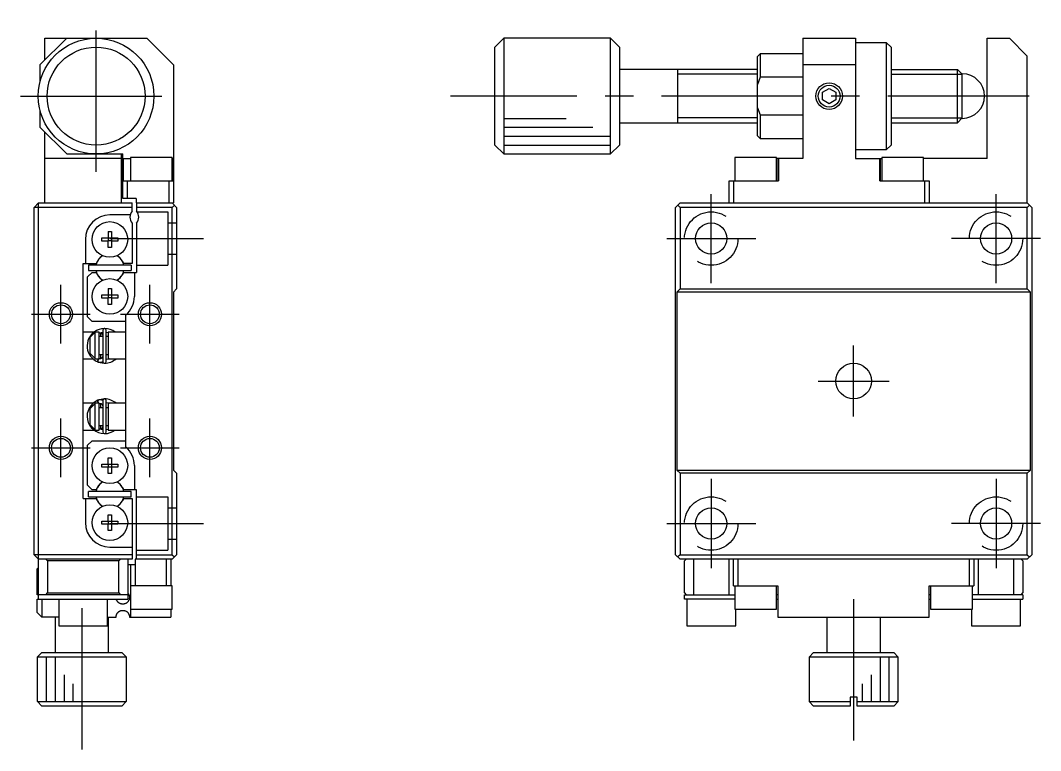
# Model space of a CAD drawing. Extents: x 0 to 255, y -8 to 174.
# Drawn here: x 140.4 to 255.1, y 49.5 to 131.5 of the extents above; entities that cross this region are included whole.
import ezdxf

# ---------------------------------------------------------------- set-up
doc = ezdxf.new("R2010")
doc.units = 0
doc.header["$LTSCALE"] = 0.5
doc.linetypes.add('CENTER', pattern=[50.8, 31.75, -6.35, 6.35, -6.35])
doc.linetypes.add('DASHED', pattern=[19.05, 12.7, -6.35])
for name, color, linetype in [('MSM_CENTER', 1, 'CENTER'), ('MSM_CONTINUOUS', 7, 'CONTINUOUS'), ('MSM_DASHED', 4, 'DASHED'), ('MSM_NARROW', 5, 'CONTINUOUS')]:
    doc.layers.add(name, color=color, linetype=linetype)

msp = doc.modelspace()

# ---------------------------------------------------------------- linework, layer by layer
at = {"layer": 'MSM_CENTER'}
for p, q in [((148.95, 114.5), (148.95, 131.5)), ((140.45, 123), (157.45, 123)), ((253.755071, 123), (188.755071, 123)), ((218.055071, 102), (218.055071, 112)), ((250.055071, 102), (250.055071, 112)), ((150.5, 107), (161, 107)), ((213.055071, 107), (223.055071, 107)), ((255.055071, 107), (245.055071, 107)), ((145, 95.2), (145, 101.8)), ((155, 95.2), (155, 101.8)), ((141.7, 98.5), (148.3, 98.5)), ((151.7, 98.5), (158.3, 98.5)), ((234.055071, 87), (234.055071, 95)), ((230.055071, 91), (238.055071, 91)), ((145, 80.2), (145, 86.8)), ((155, 80.2), (155, 86.8)), ((141.7, 83.5), (148.3, 83.5)), ((151.7, 83.5), (158.3, 83.5)), ((218.055071, 80), (218.055071, 70)), ((250.055071, 80), (250.055071, 70)), ((150.5, 75), (161, 75)), ((213.055071, 75), (223.055071, 75)), ((255.055071, 75), (245.055071, 75)), ((234.055071, 66.5), (234.055071, 49.5)), ((147.35, 65.5), (147.35, 49.5))]:
    msp.add_line(p, q, dxfattribs=at)
at = {"layer": 'MSM_CONTINUOUS'}
for p, q in [((145.65, 129.5), (142.65, 126.5)), ((143.2, 129.5), (154.65, 129.5)), ((143.2, 127.05), (143.2, 129.5)), ((157.65, 126.5), (154.65, 129.5)), ((194.755071, 129.5), (193.755071, 128.5)), ((193.755071, 117.5), (193.755071, 128.5)), ((194.755071, 129.5), (194.755071, 116.5)), ((206.755071, 129.5), (194.755071, 129.5)), ((206.755071, 116.5), (206.755071, 129.5)), ((207.755071, 128.5), (206.755071, 129.5)), ((207.755071, 128.5), (207.755071, 117.5)), ((228.355071, 129.5), (228.355071, 116)), ((228.355071, 129.5), (234.255071, 129.5)), ((234.255071, 129.5), (234.255071, 116)), ((237.755071, 129), (234.255071, 129)), ((237.755071, 117), (237.755071, 129)), ((238.255071, 128.5), (237.755071, 129)), ((238.255071, 128.5), (238.255071, 117.5)), ((249.055071, 116), (249.055071, 129.5)), ((249.055071, 129.5), (251.555071, 129.5)), ((253.555071, 127.5), (251.555071, 129.5)), ((223.555071, 127.75), (223.255071, 127.45)), ((223.255071, 118.55), (223.255071, 127.45)), ((223.555071, 127.75), (223.555071, 125.12132)), ((228.355071, 127.75), (223.555071, 127.75)), ((253.555071, 111), (253.555071, 127.5)), ((142.65, 126.5), (142.65, 124.6)), ((157.65, 126.5), (157.65, 111)), ((234.255071, 126.5), (228.355071, 126.5)), ((223.255051, 126), (207.755071, 126)), ((214.255071, 126.000005), (214.255071, 119.999995)), ((223.555071, 125.12132), (223.255071, 124.319091)), ((228.355071, 125.12132), (223.555071, 125.12132)), ((238.255071, 126), (245.713571, 126)), ((245.713571, 120), (245.713571, 126)), ((245.713571, 126), (246.255071, 125.4585)), ((246.255071, 120.5415), (246.255071, 125.4585)), ((230.555071, 123.433013), (231.305071, 123.866025)), ((231.305071, 123.866025), (232.055071, 123.433013)), ((230.555071, 122.566987), (230.555071, 123.433013)), ((232.055071, 123.433013), (232.055071, 122.566987)), ((223.255071, 121.680909), (223.555071, 120.87868)), ((231.305071, 122.133975), (230.555071, 122.566987)), ((232.055071, 122.566987), (231.305071, 122.133975)), ((142.65, 121.4), (142.65, 119.5)), ((223.555071, 120.87868), (223.555071, 118.25)), ((223.555071, 120.87868), (228.355071, 120.87868)), ((246.255071, 120.5415), (245.713571, 120)), ((142.65, 119.5), (145.65, 116.5)), ((207.755071, 120), (223.255051, 120)), ((238.255071, 120), (245.713571, 120)), ((143.2, 111), (143.2, 118.95)), ((223.255071, 118.55), (223.555071, 118.25)), ((223.555071, 118.25), (228.355071, 118.25)), ((193.755071, 117.5), (194.755071, 116.5)), ((206.755071, 116.5), (207.755071, 117.5)), ((234.255071, 117), (237.755071, 117)), ((237.755071, 117), (238.255071, 117.5)), ((151.8, 116), (143.2, 116)), ((145.65, 116.5), (151.95, 116.5)), ((151.8, 111), (151.8, 116.5)), ((151.95, 111.5), (151.95, 116.5)), ((151.95, 116), (152.8, 116)), ((151.990264, 116), (151.990264, 113.5)), ((157.5, 116.1), (152.8, 116.1)), ((152.8, 116.1), (152.8, 113.5)), ((157.5, 113.5), (157.5, 116.1)), ((157.65, 116), (157.5, 116)), ((157.580821, 113.5), (157.580821, 116)), ((194.755071, 116.5), (206.755071, 116.5)), ((225.405071, 116.1), (220.705071, 116.1)), ((220.705071, 116.1), (220.705071, 113.5)), ((225.405071, 113.5), (225.405071, 116.1)), ((228.355071, 116), (225.405071, 116)), ((225.573226, 113.5), (225.573226, 116)), ((225.602598, 116), (225.602598, 113.5)), ((234.255071, 116), (237.205071, 116)), ((237.007543, 113.5), (237.007543, 116)), ((237.036915, 116), (237.036915, 113.5)), ((241.905071, 116.1), (237.205071, 116.1)), ((237.205071, 116.1), (237.205071, 113.5)), ((241.905071, 113.5), (241.905071, 116.1)), ((249.055071, 116), (241.905071, 116)), ((151.95, 113.5), (157.65, 113.5)), ((152.45, 113.5), (152.45, 111.5)), ((157.15, 111), (157.15, 113.5)), ((220.055071, 111), (220.055071, 113.5)), ((220.055071, 113.5), (225.602598, 113.5)), ((220.555071, 113.5), (220.555071, 111)), ((237.007543, 113.5), (242.555071, 113.5)), ((242.055071, 111), (242.055071, 113.5)), ((242.555071, 113.5), (242.555071, 111)), ((153.45, 111.5), (151.95, 111.5)), ((153.45, 111.5), (153.45, 111)), ((142.5, 111), (142, 110.5)), ((153, 110.5), (142, 110.5)), ((142, 71.5), (142, 110.5)), ((142.5, 66.5), (142.5, 111)), ((142.5, 111), (153, 111)), ((153, 110.061438), (153, 111)), ((153.45, 111), (157.65, 111)), ((153.5, 111), (153.5, 110.061438)), ((157.5, 110.5), (153.5, 110.5)), ((157.5, 111), (158, 110.5)), ((157.75, 110.75), (157.5, 110.5)), ((157.5, 71.5), (157.5, 110.5)), ((158, 110.5), (158, 101.35)), ((214.555071, 111), (214.055071, 110.5)), ((214.055071, 71.5), (214.055071, 110.5)), ((214.305071, 110.75), (214.555071, 110.5)), ((214.555071, 111), (253.555071, 111)), ((253.555071, 110.5), (214.555071, 110.5)), ((214.555071, 110.5), (214.555071, 101.35)), ((254.055071, 110.5), (253.555071, 111)), ((253.805071, 110.75), (253.555071, 110.5)), ((253.555071, 101.35), (253.555071, 110.5)), ((254.055071, 110.5), (254.055071, 71.5)), ((152.781754, 109.65), (150.5, 109.65)), ((150.32, 107.786361), (150.68, 107.786361)), ((150.32, 107.786361), (150.32, 107.08)), ((150.68, 107.786361), (150.68, 107.08)), ((153, 108.738562), (153, 104.2)), ((153.5, 108.738562), (153.5, 103.2)), ((147.75, 106.9), (147.75, 104.2)), ((149.613639, 106.72), (149.613639, 107.08)), ((149.613639, 107.08), (150.32, 107.08)), ((150.32, 106.72), (149.613639, 106.72)), ((150.330372, 107.069628), (150.32, 107.08)), ((150.330372, 106.730372), (150.32, 106.72)), ((150.32, 106.013639), (150.32, 106.72)), ((150.330372, 107.069628), (150.669628, 107.069628)), ((150.330372, 106.730372), (150.330372, 107.069628)), ((150.669628, 106.730372), (150.330372, 106.730372)), ((150.669628, 107.069628), (150.68, 107.08)), ((150.669628, 107.069628), (150.669628, 106.730372)), ((150.669628, 106.730372), (150.68, 106.72)), ((150.68, 107.08), (151.386361, 107.08)), ((150.68, 106.72), (150.68, 106.013639)), ((151.386361, 106.72), (150.68, 106.72)), ((151.386361, 107.08), (151.386361, 106.72)), ((150.68, 106.013639), (150.32, 106.013639)), ((149.09936, 104.460095), (148.949194, 104.2)), ((152.050806, 104.2), (151.90064, 104.460095)), ((147.5, 104.2), (148.949194, 104.2)), ((147.5, 77.8), (147.5, 104.2)), ((148.5, 103.2), (148, 102.7)), ((152.9, 104), (148.1, 104)), ((148.1, 104), (148.1, 103.4)), ((148.1, 103.4), (152.9, 103.4)), ((148.5, 103.2), (148.949194, 103.2)), ((148.949194, 103.2), (149.09936, 102.939905)), ((151.90064, 102.939905), (152.050806, 103.2)), ((153, 104.2), (152.050806, 104.2)), ((152.050806, 103.2), (153.5, 103.2)), ((152.9, 104), (152.9, 103.4)), ((153.25, 103.2), (153.25, 100.5)), ((148, 98.2), (148, 102.7)), ((150.32, 101.386361), (150.68, 101.386361)), ((150.32, 101.386361), (150.32, 100.68)), ((150.68, 101.386361), (150.68, 100.68)), ((157.65, 101), (158, 101.35)), ((157.65, 101), (157.65, 81)), ((214.205071, 101), (214.555071, 101.35)), ((253.905071, 101), (214.205071, 101)), ((214.205071, 101), (214.205071, 81)), ((214.555071, 101.35), (253.555071, 101.35)), ((253.555071, 101.35), (253.905071, 101)), ((253.905071, 81), (253.905071, 101)), ((149.613639, 100.32), (149.613639, 100.68)), ((149.613639, 100.68), (150.32, 100.68)), ((150.32, 100.32), (149.613639, 100.32)), ((150.330372, 100.669628), (150.32, 100.68)), ((150.330372, 100.330372), (150.32, 100.32)), ((150.32, 99.613639), (150.32, 100.32)), ((150.330372, 100.669628), (150.669628, 100.669628)), ((150.330372, 100.330372), (150.330372, 100.669628)), ((150.669628, 100.330372), (150.330372, 100.330372)), ((150.669628, 100.669628), (150.68, 100.68)), ((150.669628, 100.669628), (150.669628, 100.330372)), ((150.669628, 100.330372), (150.68, 100.32)), ((150.68, 100.68), (151.386361, 100.68)), ((150.68, 100.32), (150.68, 99.613639)), ((151.386361, 100.32), (150.68, 100.32)), ((151.386361, 100.68), (151.386361, 100.32)), ((150.68, 99.613639), (150.32, 99.613639)), ((148, 98.2), (148.5, 97.7)), ((152.3, 97.7), (148.5, 97.7)), ((152.3, 83.579062), (152.3, 98.420938)), ((148.708355, 96.5), (147.5, 96.5)), ((148.3, 95.916515), (148.8, 96.445683)), ((148.709259, 96.5), (148.709134, 96.5)), ((148.709665, 96.5), (148.709306, 96.5)), ((148.8, 96.5), (148.8, 93.5)), ((149.3, 96.5), (148.8, 96.5)), ((149.125829, 96.743007), (149.121396, 96.742423)), ((149.185107, 96.768088), (149.129943, 96.747361)), ((149.286496, 96.37927), (149.300739, 96.384889)), ((149.299886, 96.385811), (149.693459, 96.491284)), ((149.3, 93.5), (149.3, 96.5)), ((149.300739, 96.384889), (149.314755, 96.389592)), ((149.314755, 96.389592), (149.328999, 96.393573)), ((149.328999, 96.393573), (149.343435, 96.396821)), ((149.343435, 96.396821), (149.358025, 96.399325)), ((149.358025, 96.399325), (149.372729, 96.401076)), ((149.372729, 96.401076), (149.387508, 96.402068)), ((149.387508, 96.402068), (149.402323, 96.402299)), ((149.402323, 96.402299), (149.417133, 96.401766)), ((149.417133, 96.401766), (149.431899, 96.400472)), ((149.431899, 96.400472), (149.44658, 96.398419)), ((149.44658, 96.398419), (149.461137, 96.395614)), ((149.461137, 96.395614), (149.47553, 96.392066)), ((149.47553, 96.392066), (149.489722, 96.387786)), ((149.489722, 96.387786), (149.503675, 96.382786)), ((149.5, 96), (149.5, 96.384574)), ((149.503675, 96.382786), (149.517353, 96.377081)), ((149.517353, 96.377081), (149.53072, 96.370689)), ((149.53072, 96.370689), (149.543742, 96.363628)), ((149.543742, 96.363628), (149.556387, 96.35592)), ((149.556387, 96.35592), (149.568624, 96.347585)), ((149.568624, 96.347585), (149.580423, 96.338649)), ((149.580423, 96.338649), (149.591756, 96.329135)), ((149.591756, 96.329135), (149.602596, 96.319071)), ((149.602596, 96.319071), (149.612919, 96.308482)), ((149.612919, 96.308482), (149.622701, 96.297398)), ((149.622701, 96.297398), (149.631921, 96.285847)), ((149.631921, 96.285847), (149.640558, 96.273859)), ((149.640558, 96.273859), (149.648593, 96.261465)), ((149.693518, 96.703078), (149.693518, 93.203078)), ((150.093518, 93.203078), (150.093518, 96.703078)), ((150.093572, 96.490971), (150.300119, 96.449766)), ((150.3, 96.5), (150.3, 93.5)), ((152.3, 96.5), (150.3, 96.5)), ((148.3, 94.083485), (148.3, 95.916515)), ((149.693518, 96), (149.3, 96)), ((149.648593, 96.261465), (149.65601, 96.248696)), ((149.65601, 96.248696), (149.662793, 96.235583)), ((149.662793, 96.235583), (149.668927, 96.222159)), ((149.668927, 96.222159), (149.674401, 96.208455)), ((149.674401, 96.208455), (149.679203, 96.194506)), ((149.679203, 96.194506), (149.683323, 96.180344)), ((149.683323, 96.180344), (149.686754, 96.166002)), ((149.686754, 96.166002), (149.689488, 96.151514)), ((149.689488, 96.151514), (149.691521, 96.136914)), ((149.691521, 96.136914), (149.692849, 96.122236)), ((149.692849, 96.122236), (149.693469, 96.107514)), ((149.693469, 96.107514), (149.693518, 96.102191)), ((150.3, 96), (150.093518, 96)), ((148.8, 93.554317), (148.3, 94.083485)), ((149.3, 94), (149.693518, 94)), ((149.5, 93.52167), (149.5, 94)), ((150.093518, 94), (150.3, 94)), ((147.5, 93.5), (148.595166, 93.5)), ((148.596074, 93.5), (148.596202, 93.5)), ((148.8, 93.5), (149.3, 93.5)), ((149.12055, 93.164139), (149.129981, 93.160103)), ((149.121133, 93.163794), (149.189289, 93.397529)), ((149.126067, 93.182384), (149.125513, 93.1754)), ((149.125513, 93.1754), (149.125529, 93.16957)), ((149.125529, 93.16957), (149.126115, 93.164934)), ((149.127186, 93.190473), (149.126067, 93.182384)), ((149.126115, 93.164934), (149.127342, 93.16138)), ((149.128864, 93.199612), (149.127186, 93.190473)), ((149.127342, 93.16138), (149.129186, 93.15921)), ((149.131089, 93.209739), (149.128864, 93.199612)), ((149.129186, 93.15921), (149.129943, 93.158795)), ((149.129943, 93.158795), (149.160294, 93.146726)), ((149.133846, 93.220782), (149.131089, 93.209739)), ((149.137114, 93.232666), (149.133846, 93.220782)), ((149.140873, 93.24531), (149.137114, 93.232666)), ((149.145096, 93.258625), (149.140873, 93.24531)), ((149.149754, 93.272521), (149.145096, 93.258625)), ((149.154814, 93.286901), (149.149754, 93.272521)), ((149.160243, 93.301667), (149.154814, 93.286901)), ((149.166002, 93.316716), (149.160243, 93.301667)), ((149.160294, 93.146726), (149.19291, 93.135563)), ((149.172052, 93.331946), (149.166002, 93.316716)), ((149.178352, 93.34725), (149.172052, 93.331946)), ((149.184857, 93.362525), (149.178352, 93.34725)), ((149.182947, 93.138523), (149.869207, 93.004539)), ((149.191523, 93.377663), (149.184857, 93.362525)), ((149.189289, 93.397529), (149.246472, 93.500058)), ((149.198304, 93.392562), (149.191523, 93.377663)), ((149.19291, 93.135563), (149.22603, 93.126048)), ((149.205153, 93.407118), (149.198304, 93.392562)), ((149.212024, 93.421231), (149.205153, 93.407118)), ((149.218868, 93.434804), (149.212024, 93.421231)), ((149.225639, 93.447743), (149.218868, 93.434804)), ((149.23229, 93.459959), (149.225639, 93.447743)), ((149.22603, 93.126048), (149.259573, 93.118204)), ((149.238775, 93.471369), (149.23229, 93.459959)), ((149.24505, 93.481893), (149.238775, 93.471369)), ((149.25107, 93.491458), (149.24505, 93.481893)), ((149.256796, 93.5), (149.25107, 93.491458)), ((149.259573, 93.118204), (149.293456, 93.11205)), ((149.283976, 93.526719), (149.26353, 93.535613)), ((149.293685, 93.523941), (149.286496, 93.526886)), ((149.293456, 93.11205), (149.327596, 93.1076)), ((149.307611, 93.518862), (149.293685, 93.523941)), ((149.32178, 93.514503), (149.307611, 93.518862)), ((149.336154, 93.510876), (149.32178, 93.514503)), ((149.327596, 93.1076), (149.361911, 93.104864)), ((149.350695, 93.507993), (149.336154, 93.510876)), ((149.365364, 93.505862), (149.350695, 93.507993)), ((149.361911, 93.104864), (149.396315, 93.103849)), ((149.38012, 93.504488), (149.365364, 93.505862)), ((149.394924, 93.503877), (149.38012, 93.504488)), ((149.409737, 93.504029), (149.394924, 93.503877)), ((149.396315, 93.103849), (149.430727, 93.104557)), ((149.424517, 93.504942), (149.409737, 93.504029)), ((149.439226, 93.506613), (149.424517, 93.504942)), ((149.430727, 93.104557), (149.465061, 93.106985)), ((149.453823, 93.509036), (149.439226, 93.506613)), ((149.468271, 93.512202), (149.453823, 93.509036)), ((149.465061, 93.106985), (149.499234, 93.111128)), ((149.482532, 93.516103), (149.468271, 93.512202)), ((149.496569, 93.520723), (149.482532, 93.516103)), ((149.510345, 93.52605), (149.496569, 93.520723)), ((149.499234, 93.111128), (149.533164, 93.116976)), ((149.523828, 93.532067), (149.510345, 93.52605)), ((149.536982, 93.538756), (149.523828, 93.532067)), ((149.533164, 93.116976), (149.566767, 93.124514)), ((149.549777, 93.546098), (149.536982, 93.538756)), ((149.562181, 93.55407), (149.549777, 93.546098)), ((149.574165, 93.562652), (149.562181, 93.55407)), ((149.566767, 93.124514), (149.599961, 93.133725)), ((149.585702, 93.571819), (149.574165, 93.562652)), ((149.596764, 93.581546), (149.585702, 93.571819)), ((149.607327, 93.591808), (149.596764, 93.581546)), ((149.599961, 93.133725), (149.632666, 93.144587)), ((149.617367, 93.602578), (149.607327, 93.591808)), ((149.626863, 93.613827), (149.617367, 93.602578)), ((149.635792, 93.625529), (149.626863, 93.613827)), ((149.632666, 93.144587), (149.664801, 93.157074)), ((149.644137, 93.637653), (149.635792, 93.625529)), ((149.651878, 93.65017), (149.644137, 93.637653)), ((149.659, 93.66305), (149.651878, 93.65017)), ((149.665488, 93.67626), (149.659, 93.66305)), ((149.664801, 93.157074), (149.696115, 93.171073)), ((149.671327, 93.689771), (149.665488, 93.67626)), ((149.676506, 93.703549), (149.671327, 93.689771)), ((149.681013, 93.717563), (149.676506, 93.703549)), ((149.68484, 93.73178), (149.681013, 93.717563)), ((149.687977, 93.746167), (149.68484, 93.73178)), ((149.690417, 93.76069), (149.687977, 93.746167)), ((149.692157, 93.775316), (149.690417, 93.76069)), ((149.693191, 93.790011), (149.692157, 93.775316)), ((149.693518, 93.803965), (149.693191, 93.790011)), ((150.328291, 93.464396), (150.093569, 93.414898)), ((150.3, 93.5), (152.3, 93.5)), ((150.434811, 93.499767), (150.328291, 93.464396)), ((148.595027, 88.5), (147.5, 88.5)), ((148.3, 87.916515), (148.8, 88.445683)), ((148.596145, 88.5), (148.596025, 88.5)), ((148.8, 88.5), (148.8, 85.5)), ((149.3, 88.5), (148.8, 88.5)), ((149.121133, 88.836206), (149.189289, 88.602471)), ((149.125513, 88.8246), (149.125529, 88.83043)), ((149.126067, 88.817616), (149.125513, 88.8246)), ((149.125529, 88.83043), (149.126115, 88.835066)), ((149.127186, 88.809527), (149.126067, 88.817616)), ((149.126115, 88.835066), (149.127342, 88.83862)), ((149.128864, 88.800388), (149.127186, 88.809527)), ((149.127342, 88.83862), (149.129186, 88.84079)), ((149.131089, 88.790261), (149.128864, 88.800388)), ((149.129186, 88.84079), (149.129943, 88.841205)), ((149.147669, 88.848455), (149.129943, 88.841205)), ((149.133846, 88.779218), (149.131089, 88.790261)), ((149.137114, 88.767334), (149.133846, 88.779218)), ((149.140873, 88.75469), (149.137114, 88.767334)), ((149.145096, 88.741375), (149.140873, 88.75469)), ((149.149754, 88.727479), (149.145096, 88.741375)), ((149.180043, 88.86025), (149.147669, 88.848455)), ((149.154814, 88.713099), (149.149754, 88.727479)), ((149.160243, 88.698333), (149.154814, 88.713099)), ((149.166002, 88.683284), (149.160243, 88.698333)), ((149.172052, 88.668054), (149.166002, 88.683284)), ((149.178352, 88.65275), (149.172052, 88.668054)), ((149.184857, 88.637475), (149.178352, 88.65275)), ((149.212954, 88.87041), (149.180043, 88.86025)), ((149.868027, 88.995444), (149.184035, 88.861901)), ((149.191523, 88.622337), (149.184857, 88.637475)), ((149.189289, 88.602471), (149.246472, 88.499942)), ((149.198304, 88.607438), (149.191523, 88.622337)), ((149.205153, 88.592882), (149.198304, 88.607438)), ((149.212024, 88.578769), (149.205153, 88.592882)), ((149.218868, 88.565196), (149.212024, 88.578769)), ((149.246322, 88.878909), (149.212954, 88.87041)), ((149.225639, 88.552257), (149.218868, 88.565196)), ((149.23229, 88.540041), (149.225639, 88.552257)), ((149.238775, 88.528631), (149.23229, 88.540041)), ((149.24505, 88.518107), (149.238775, 88.528631)), ((149.25107, 88.508542), (149.24505, 88.518107)), ((149.280067, 88.885727), (149.246322, 88.878909)), ((149.256796, 88.5), (149.25107, 88.508542)), ((149.271028, 88.467708), (149.286208, 88.474265)), ((149.314105, 88.890849), (149.280067, 88.885727)), ((149.286496, 88.473114), (149.300739, 88.478732)), ((149.3, 85.5), (149.3, 88.5)), ((149.300739, 88.478732), (149.314755, 88.483435)), ((149.348355, 88.894261), (149.314105, 88.890849)), ((149.314755, 88.483435), (149.328999, 88.487417)), ((149.328999, 88.487417), (149.343435, 88.490665)), ((149.343435, 88.490665), (149.358025, 88.493169)), ((149.382732, 88.895956), (149.348355, 88.894261)), ((149.358025, 88.493169), (149.372729, 88.49492)), ((149.372729, 88.49492), (149.387508, 88.495912)), ((149.417153, 88.895928), (149.382732, 88.895956)), ((149.387508, 88.495912), (149.402323, 88.496143)), ((149.402323, 88.496143), (149.417133, 88.49561)), ((149.417133, 88.49561), (149.431899, 88.494315)), ((149.451534, 88.894178), (149.417153, 88.895928)), ((149.431899, 88.494315), (149.44658, 88.492263)), ((149.44658, 88.492263), (149.461137, 88.489458)), ((149.485791, 88.890709), (149.451534, 88.894178)), ((149.461137, 88.489458), (149.47553, 88.48591)), ((149.47553, 88.48591), (149.489722, 88.48163)), ((149.519841, 88.885529), (149.485791, 88.890709)), ((149.489722, 88.48163), (149.503675, 88.476629)), ((149.5, 88), (149.5, 88.478326)), ((149.503675, 88.476629), (149.517353, 88.470925)), ((149.517353, 88.470925), (149.53072, 88.464533)), ((149.553601, 88.87865), (149.519841, 88.885529)), ((149.53072, 88.464533), (149.543742, 88.457472)), ((149.543742, 88.457472), (149.556387, 88.449763)), ((149.586987, 88.870088), (149.553601, 88.87865)), ((149.556387, 88.449763), (149.568624, 88.441429)), ((149.568624, 88.441429), (149.580423, 88.432493)), ((149.580423, 88.432493), (149.591756, 88.422979)), ((149.619918, 88.859863), (149.586987, 88.870088)), ((149.591756, 88.422979), (149.602596, 88.412914)), ((149.602596, 88.412914), (149.612919, 88.402326)), ((149.612919, 88.402326), (149.622701, 88.391242)), ((149.652313, 88.847998), (149.619918, 88.859863)), ((149.622701, 88.391242), (149.631921, 88.379691)), ((149.631921, 88.379691), (149.640558, 88.367703)), ((149.640558, 88.367703), (149.648593, 88.355309)), ((149.648593, 88.355309), (149.65601, 88.34254)), ((149.684093, 88.834523), (149.652313, 88.847998)), ((149.65601, 88.34254), (149.662793, 88.329427)), ((149.662793, 88.329427), (149.668927, 88.316003)), ((149.668927, 88.316003), (149.674401, 88.302299)), ((149.674401, 88.302299), (149.679203, 88.28835)), ((149.679203, 88.28835), (149.683323, 88.274187)), ((149.683323, 88.274187), (149.686754, 88.259845)), ((149.696164, 88.828904), (149.684093, 88.834523)), ((149.686754, 88.259845), (149.689488, 88.245358)), ((149.693518, 88.796922), (149.693518, 85.296922)), ((150.093518, 85.296922), (150.093518, 88.796922)), ((150.09354, 88.585106), (150.323207, 88.537084)), ((150.3, 88.5), (150.3, 85.5)), ((152.3, 88.5), (150.3, 88.5)), ((150.323207, 88.537084), (150.434259, 88.500439)), ((148.3, 86.083485), (148.3, 87.916515)), ((149.693518, 88), (149.3, 88)), ((149.689488, 88.245358), (149.691521, 88.230758)), ((149.691521, 88.230758), (149.692849, 88.21608)), ((149.692849, 88.21608), (149.693469, 88.201358)), ((149.693469, 88.201358), (149.693518, 88.196035)), ((150.3, 88), (150.093518, 88)), ((148.8, 85.554317), (148.3, 86.083485)), ((149.3, 86), (149.693518, 86)), ((149.5, 85.615422), (149.5, 86)), ((150.093518, 86), (150.3, 86)), ((147.5, 85.5), (148.708676, 85.5)), ((148.8, 85.5), (149.3, 85.5)), ((149.124182, 85.256666), (149.121396, 85.257577)), ((149.129943, 85.252639), (149.18784, 85.231023)), ((149.293685, 85.617785), (149.286496, 85.62073)), ((149.307611, 85.612706), (149.293685, 85.617785)), ((149.693426, 85.50872), (149.299819, 85.614216)), ((149.32178, 85.608346), (149.307611, 85.612706)), ((149.336154, 85.60472), (149.32178, 85.608346)), ((149.350695, 85.601836), (149.336154, 85.60472)), ((149.365364, 85.599705), (149.350695, 85.601836)), ((149.38012, 85.598332), (149.365364, 85.599705)), ((149.394924, 85.597721), (149.38012, 85.598332)), ((149.409737, 85.597872), (149.394924, 85.597721)), ((149.424517, 85.598785), (149.409737, 85.597872)), ((149.439226, 85.600456), (149.424517, 85.598785)), ((149.453823, 85.602879), (149.439226, 85.600456)), ((149.468271, 85.606046), (149.453823, 85.602879)), ((149.482532, 85.609946), (149.468271, 85.606046)), ((149.496569, 85.614567), (149.482532, 85.609946)), ((149.510345, 85.619894), (149.496569, 85.614567)), ((149.523828, 85.625911), (149.510345, 85.619894)), ((149.536982, 85.6326), (149.523828, 85.625911)), ((149.549777, 85.639942), (149.536982, 85.6326)), ((149.562181, 85.647914), (149.549777, 85.639942)), ((149.574165, 85.656496), (149.562181, 85.647914)), ((149.585702, 85.665663), (149.574165, 85.656496)), ((149.596764, 85.67539), (149.585702, 85.665663)), ((149.607327, 85.685652), (149.596764, 85.67539)), ((149.617367, 85.696421), (149.607327, 85.685652)), ((149.626863, 85.707671), (149.617367, 85.696421)), ((149.635792, 85.719373), (149.626863, 85.707671)), ((149.644137, 85.731497), (149.635792, 85.719373)), ((149.651878, 85.744014), (149.644137, 85.731497)), ((149.659, 85.756893), (149.651878, 85.744014)), ((149.665488, 85.770104), (149.659, 85.756893)), ((149.671327, 85.783615), (149.665488, 85.770104)), ((149.676506, 85.797393), (149.671327, 85.783615)), ((149.681013, 85.811407), (149.676506, 85.797393)), ((149.68484, 85.825624), (149.681013, 85.811407)), ((149.687977, 85.84001), (149.68484, 85.825624)), ((149.690417, 85.854534), (149.687977, 85.84001)), ((149.692157, 85.86916), (149.690417, 85.854534)), ((149.693191, 85.883854), (149.692157, 85.86916)), ((149.693518, 85.897809), (149.693191, 85.883854)), ((150.30009, 85.550226), (150.093522, 85.509023)), ((150.3, 85.5), (152.3, 85.5)), ((148.5, 84.3), (148, 83.8)), ((148, 79.3), (148, 83.8)), ((148.5, 84.3), (152.3, 84.3)), ((149.613639, 81.32), (149.613639, 81.68)), ((149.613639, 81.68), (150.32, 81.68)), ((150.32, 82.386361), (150.68, 82.386361)), ((150.32, 81.68), (150.32, 82.386361)), ((150.330372, 81.669628), (150.32, 81.68)), ((150.330372, 81.669628), (150.669628, 81.669628)), ((150.330372, 81.330372), (150.330372, 81.669628)), ((150.669628, 81.669628), (150.68, 81.68)), ((150.669628, 81.669628), (150.669628, 81.330372)), ((150.68, 82.386361), (150.68, 81.68)), ((150.68, 81.68), (151.386361, 81.68)), ((151.386361, 81.68), (151.386361, 81.32)), ((153.25, 81.5), (153.25, 78.8)), ((150.32, 81.32), (149.613639, 81.32)), ((150.330372, 81.330372), (150.32, 81.32)), ((150.32, 80.613639), (150.32, 81.32)), ((150.68, 80.613639), (150.32, 80.613639)), ((150.669628, 81.330372), (150.330372, 81.330372)), ((150.669628, 81.330372), (150.68, 81.32)), ((150.68, 81.32), (150.68, 80.613639)), ((151.386361, 81.32), (150.68, 81.32)), ((158, 80.65), (157.65, 81)), ((158, 80.65), (158, 71.5)), ((214.555071, 80.65), (214.205071, 81)), ((214.205071, 81), (253.905071, 81)), ((214.555071, 80.65), (214.555071, 71.5)), ((253.555071, 80.65), (214.555071, 80.65)), ((253.905071, 81), (253.555071, 80.65)), ((253.555071, 71.5), (253.555071, 80.65)), ((148, 79.3), (148.5, 78.8)), ((148.1, 78), (148.1, 78.6)), ((152.9, 78.6), (148.1, 78.6)), ((148.1, 78), (152.9, 78)), ((148.949194, 78.8), (148.5, 78.8)), ((148.949194, 78.8), (149.09936, 79.060095)), ((151.90064, 79.060095), (152.050806, 78.8)), ((153.5, 78.8), (152.050806, 78.8)), ((152.9, 78), (152.9, 78.6)), ((153.5, 71), (153.5, 78.8)), ((147.5, 77.8), (148.949194, 77.8)), ((147.75, 77.8), (147.75, 75.1)), ((149.09936, 77.539905), (148.949194, 77.8)), ((152.050806, 77.8), (151.90064, 77.539905)), ((152.050806, 77.8), (153, 77.8)), ((153, 77.8), (153, 71)), ((150.32, 75.986361), (150.68, 75.986361)), ((150.32, 75.28), (150.32, 75.986361)), ((150.68, 75.986361), (150.68, 75.28)), ((149.613639, 74.92), (149.613639, 75.28)), ((149.613639, 75.28), (150.32, 75.28)), ((150.32, 74.92), (149.613639, 74.92)), ((150.330372, 75.269628), (150.32, 75.28)), ((150.330372, 74.930372), (150.32, 74.92)), ((150.32, 74.213639), (150.32, 74.92)), ((150.330372, 75.269628), (150.669628, 75.269628)), ((150.330372, 74.930372), (150.330372, 75.269628)), ((150.669628, 74.930372), (150.330372, 74.930372)), ((150.669628, 75.269628), (150.68, 75.28)), ((150.669628, 75.269628), (150.669628, 74.930372)), ((150.669628, 74.930372), (150.68, 74.92)), ((150.68, 75.28), (151.386361, 75.28)), ((150.68, 74.92), (150.68, 74.213639)), ((151.386361, 74.92), (150.68, 74.92)), ((151.386361, 75.28), (151.386361, 74.92)), ((150.68, 74.213639), (150.32, 74.213639)), ((150.5, 72.35), (153, 72.35)), ((153, 71.5), (142, 71.5)), ((142.5, 71), (142, 71.5)), ((153.5, 71.5), (157.5, 71.5)), ((157.5, 71.5), (157.75, 71.25)), ((158, 71.5), (157.5, 71)), ((214.055071, 71.5), (214.555071, 71)), ((214.555071, 71.5), (214.305071, 71.25)), ((214.555071, 71.5), (253.555071, 71.5)), ((253.555071, 71.5), (253.805071, 71.25)), ((253.555071, 71), (254.055071, 71.5)), ((142.5, 70.05), (142.35, 69.9)), ((153, 71), (142.5, 71)), ((143.5, 70.8), (143.3, 71)), ((143.5, 70.8), (143.5, 67.2)), ((151.5, 70.8), (143.5, 70.8)), ((151.7, 71), (151.5, 70.8)), ((151.5, 67.2), (151.5, 70.8)), ((152.5, 71), (152.5, 66.5)), ((152.5, 70.4), (153.35, 70.4)), ((152.85, 68), (152.85, 70.4)), ((153.35, 71), (153.35, 68)), ((157.5, 71), (153.35, 71)), ((156.85, 68), (156.85, 71)), ((157.35, 71), (157.35, 68)), ((253.555071, 71), (214.555071, 71)), ((215.255071, 71), (215.055071, 70.8)), ((215.055071, 67.2), (215.055071, 70.8)), ((216.055071, 71), (216.055071, 67)), ((220.055071, 67), (220.055071, 71)), ((220.555071, 68), (220.555071, 71)), ((221.055071, 71), (221.055071, 68)), ((247.055071, 68), (247.055071, 71)), ((247.555071, 71), (247.555071, 68)), ((248.055071, 71), (248.055071, 67)), ((252.055071, 67), (252.055071, 71)), ((253.055071, 70.8), (252.855071, 71)), ((253.055071, 70.8), (253.055071, 67.2)), ((142.35, 67), (142.35, 69.9)), ((157.5, 68), (152.8, 68)), ((152.8, 68), (152.8, 65.4)), ((157.5, 65.4), (157.5, 68)), ((220.555071, 68), (225.555071, 68)), ((220.705071, 68), (220.705071, 65.4)), ((225.405071, 65.4), (225.405071, 68)), ((225.555071, 68), (225.555071, 64.5)), ((242.555071, 68), (247.555071, 68)), ((242.555071, 64.5), (242.555071, 68)), ((242.705071, 68), (242.705071, 65.4)), ((247.405071, 65.4), (247.405071, 68)), ((152.5, 67), (142.35, 67)), ((142.35, 65), (142.35, 66.5)), ((142.35, 66.5), (152.5, 66.5)), ((142.85, 66.5), (142.85, 64.5)), ((143.3, 67), (143.5, 67.2)), ((143.5, 67.2), (151.5, 67.2)), ((144.75, 66.5), (144.75, 63.5)), ((150.25, 63.5), (150.25, 66.5)), ((151.234532, 66.475047), (151.227158, 66.5)), ((151.242744, 66.450424), (151.234532, 66.475047)), ((151.5, 67.2), (151.7, 67)), ((152.500052, 67.209846), (152.528324, 67.17754)), ((152.528324, 67.17754), (152.556698, 67.140928)), ((152.556698, 67.140928), (152.580266, 67.106532)), ((152.580266, 67.106532), (152.602355, 67.070044)), ((152.602355, 67.070044), (152.617306, 67.042352)), ((152.617306, 67.042352), (152.631426, 67.013304)), ((152.631426, 67.013304), (152.644392, 66.983408)), ((152.644392, 66.983408), (152.652581, 66.962453)), ((152.652581, 66.962453), (152.660338, 66.94067)), ((152.668274, 66.48417), (152.659879, 66.457975)), ((152.660338, 66.94067), (152.66762, 66.917995)), ((152.66762, 66.917995), (152.672789, 66.90019)), ((152.674048, 66.504413), (152.668274, 66.48417)), ((152.672789, 66.90019), (152.677638, 66.881779)), ((152.679404, 66.525444), (152.674048, 66.504413)), ((152.677638, 66.881779), (152.681435, 66.86584)), ((152.682886, 66.540695), (152.679404, 66.525444)), ((152.681435, 66.86584), (152.684968, 66.849408)), ((152.686123, 66.556393), (152.682886, 66.540695)), ((152.684968, 66.849408), (152.688205, 66.832488)), ((152.689088, 66.57253), (152.686123, 66.556393)), ((152.688205, 66.832488), (152.691117, 66.815089)), ((152.691755, 66.589095), (152.689088, 66.57253)), ((152.691117, 66.815089), (152.692892, 66.803012)), ((152.693397, 66.600698), (152.691755, 66.589095)), ((152.692892, 66.803012), (152.694494, 66.790712)), ((152.694879, 66.612507), (152.693397, 66.600698)), ((152.694494, 66.790712), (152.695787, 66.779354)), ((152.69619, 66.624501), (152.694879, 66.612507)), ((152.695787, 66.779354), (152.696921, 66.767794)), ((152.69727, 66.636112), (152.69619, 66.624501)), ((152.696921, 66.767794), (152.697889, 66.756068)), ((152.698178, 66.647909), (152.69727, 66.636112)), ((152.697889, 66.756068), (152.698683, 66.744211)), ((152.698909, 66.659849), (152.698178, 66.647909)), ((152.698683, 66.744211), (152.699297, 66.732259)), ((152.699458, 66.67189), (152.698909, 66.659849)), ((152.699297, 66.732259), (152.699724, 66.720247)), ((152.699819, 66.683992), (152.699458, 66.67189)), ((152.699724, 66.720247), (152.699955, 66.708211)), ((152.699986, 66.696113), (152.699819, 66.683992)), ((152.699955, 66.708211), (152.699986, 66.696113)), ((215.055071, 67.2), (215.255071, 67)), ((215.055071, 66.5), (215.055071, 67)), ((215.055071, 67), (220.705071, 67)), ((220.705071, 66.5), (215.055071, 66.5)), ((215.305071, 66.5), (215.305071, 63.5)), ((225.555071, 67), (225.405071, 67)), ((225.405071, 66.5), (225.555071, 66.5)), ((242.705071, 67), (242.555071, 67)), ((242.555071, 66.5), (242.705071, 66.5)), ((253.055071, 67), (247.405071, 67)), ((247.405071, 66.5), (253.055071, 66.5)), ((252.805071, 63.5), (252.805071, 66.5)), ((252.855071, 67), (253.055071, 67.2)), ((253.055071, 67), (253.055071, 66.5)), ((151.25177, 66.426183), (151.242744, 66.450424)), ((151.263599, 66.397757), (151.25177, 66.426183)), ((151.276526, 66.369953), (151.263599, 66.397757)), ((151.290497, 66.34285), (151.276526, 66.369953)), ((151.30382, 66.319276), (151.290497, 66.34285)), ((151.317913, 66.296312), (151.30382, 66.319276)), ((151.332726, 66.274003), (151.317913, 66.296312)), ((151.349515, 66.250649), (151.332726, 66.274003)), ((151.367067, 66.228103), (151.349515, 66.250649)), ((151.385315, 66.20641), (151.367067, 66.228103)), ((151.404719, 66.185056), (151.385315, 66.20641)), ((151.424763, 66.164627), (151.404719, 66.185056)), ((151.445374, 66.145155), (151.424763, 66.164627)), ((151.473903, 66.120491), (151.445374, 66.145155)), ((151.503241, 66.097583), (151.473903, 66.120491)), ((151.524903, 66.082107), (151.503241, 66.097583)), ((151.54688, 66.06755), (151.524903, 66.082107)), ((151.569114, 66.053915), (151.54688, 66.06755)), ((151.599639, 66.036866), (151.569114, 66.053915)), ((151.630282, 66.02156), (151.599639, 66.036866)), ((151.66113, 66.007863), (151.630282, 66.02156)), ((151.695538, 65.994487), (151.66113, 66.007863)), ((151.72998, 65.982998), (151.695538, 65.994487)), ((151.76024, 65.974403), (151.72998, 65.982998)), ((151.790389, 65.967181), (151.76024, 65.974403)), ((151.812793, 65.962657), (151.790389, 65.967181)), ((151.845025, 65.957383), (151.812793, 65.962657)), ((151.876974, 65.953564), (151.845025, 65.957383)), ((151.908571, 65.951145), (151.876974, 65.953564)), ((151.945542, 65.950013), (151.908571, 65.951145)), ((151.981922, 65.95068), (151.945542, 65.950013)), ((152.017633, 65.953056), (151.981922, 65.95068)), ((152.060849, 65.958237), (152.017633, 65.953056)), ((152.10293, 65.965757), (152.060849, 65.958237)), ((152.150212, 65.977217), (152.10293, 65.965757)), ((152.195587, 65.991348), (152.150212, 65.977217)), ((152.239291, 66.008038), (152.195587, 65.991348)), ((152.280857, 66.026922), (152.239291, 66.008038)), ((152.320743, 66.048042), (152.280857, 66.026922)), ((152.358567, 66.071053), (152.320743, 66.048042)), ((152.394729, 66.096083), (152.358567, 66.071053)), ((152.429076, 66.122951), (152.394729, 66.096083)), ((152.465826, 66.15555), (152.429076, 66.122951)), ((152.500473, 66.190609), (152.465826, 66.15555)), ((152.538906, 66.235565), (152.500473, 66.190609)), ((152.574306, 66.284378), (152.538906, 66.235565)), ((152.592431, 66.312973), (152.574306, 66.284378)), ((152.609594, 66.343007), (152.592431, 66.312973)), ((152.625744, 66.374623), (152.609594, 66.343007)), ((152.641258, 66.409033), (152.625744, 66.374623)), ((152.650853, 66.432962), (152.641258, 66.409033)), ((152.659879, 66.457975), (152.650853, 66.432962)), ((152.8, 65.4), (157.5, 65.4)), ((152.85, 64.5), (152.85, 65.4)), ((157.35, 65.4), (157.35, 64.5)), ((220.705071, 65.4), (225.405071, 65.4)), ((220.805071, 63.5), (220.805071, 65.4)), ((242.705071, 65.4), (247.405071, 65.4)), ((247.305071, 65.4), (247.305071, 63.5)), ((142.35, 65), (142.85, 64.5)), ((144.75, 64.5), (142.85, 64.5)), ((144.35, 64.5), (144.35, 60.5)), ((150.25, 64.5), (151.2, 64.5)), ((150.35, 60.5), (150.35, 64.5)), ((151.2, 64.5), (151.200252, 64.51943)), ((151.200252, 64.51943), (151.201007, 64.538844)), ((151.201007, 64.538844), (151.202712, 64.563719)), ((151.202712, 64.563719), (151.205242, 64.588514)), ((151.205242, 64.588514), (151.208589, 64.613179)), ((151.208589, 64.613179), (151.212816, 64.638054)), ((151.212816, 64.638054), (151.21787, 64.662742)), ((151.21787, 64.662742), (151.223736, 64.687191)), ((151.223736, 64.687191), (151.228957, 64.706391)), ((151.228957, 64.706391), (151.234674, 64.725409)), ((151.234674, 64.725409), (151.240671, 64.743623)), ((151.240671, 64.743623), (151.247116, 64.761637)), ((151.247116, 64.761637), (151.25603, 64.784439)), ((151.25603, 64.784439), (151.265653, 64.806869)), ((151.265653, 64.806869), (151.275957, 64.828886)), ((151.275957, 64.828886), (151.287082, 64.850769)), ((151.287082, 64.850769), (151.298867, 64.872189)), ((151.298867, 64.872189), (151.311279, 64.89311)), ((151.311279, 64.89311), (151.321544, 64.90932)), ((151.321544, 64.90932), (151.332175, 64.925197)), ((151.332175, 64.925197), (151.352385, 64.953158)), ((151.352385, 64.953158), (151.373682, 64.979953)), ((151.373682, 64.979953), (151.395954, 65.005503)), ((151.395954, 65.005503), (151.414673, 65.025285)), ((151.414673, 65.025285), (151.433942, 65.044227)), ((151.433942, 65.044227), (151.453699, 65.062303)), ((151.453699, 65.062303), (151.479217, 65.083835)), ((151.479217, 65.083835), (151.506971, 65.105165)), ((151.506971, 65.105165), (151.538384, 65.126954)), ((151.538384, 65.126954), (151.570381, 65.14683)), ((151.570381, 65.14683), (151.603154, 65.164979)), ((151.603154, 65.164979), (151.636261, 65.181225)), ((151.636261, 65.181225), (151.666729, 65.194448)), ((151.666729, 65.194448), (151.70105, 65.207477)), ((151.70105, 65.207477), (151.735388, 65.218639)), ((151.735388, 65.218639), (151.769979, 65.228074)), ((151.769979, 65.228074), (151.804401, 65.235732)), ((151.804401, 65.235732), (151.838977, 65.241737)), ((151.838977, 65.241737), (151.873229, 65.24606)), ((151.873229, 65.24606), (151.907383, 65.248788)), ((151.907383, 65.248788), (151.941088, 65.249947)), ((151.941088, 65.249947), (151.985237, 65.249172)), ((151.985237, 65.249172), (152.028414, 65.24589)), ((152.028414, 65.24589), (152.070943, 65.240184)), ((152.070943, 65.240184), (152.112346, 65.232218)), ((152.112346, 65.232218), (152.153032, 65.221996)), ((152.153032, 65.221996), (152.192482, 65.20972)), ((152.192482, 65.20972), (152.230981, 65.195378)), ((152.230981, 65.195378), (152.268178, 65.179163)), ((152.268178, 65.179163), (152.313414, 65.156073)), ((152.313414, 65.156073), (152.356524, 65.130269)), ((152.356524, 65.130269), (152.397875, 65.101589)), ((152.397875, 65.101589), (152.437048, 65.070337)), ((152.437048, 65.070337), (152.474473, 65.036126)), ((152.474473, 65.036126), (152.509658, 64.999283)), ((152.509658, 64.999283), (152.542896, 64.959326)), ((152.542896, 64.959326), (152.573801, 64.91638)), ((152.573801, 64.91638), (152.59115, 64.889137)), ((152.59115, 64.889137), (152.607621, 64.860604)), ((152.607621, 64.860604), (152.623232, 64.830546)), ((152.623232, 64.830546), (152.637878, 64.79887)), ((152.637878, 64.79887), (152.647082, 64.776732)), ((152.647082, 64.776732), (152.655798, 64.753678)), ((152.655798, 64.753678), (152.663981, 64.729632)), ((152.663981, 64.729632), (152.669821, 64.710619)), ((152.669821, 64.710619), (152.675304, 64.690889)), ((152.675304, 64.690889), (152.680384, 64.670418)), ((152.680384, 64.670418), (152.685014, 64.649178)), ((152.685014, 64.649178), (152.687656, 64.635514)), ((152.687656, 64.635514), (152.69009, 64.621517)), ((152.69009, 64.621517), (152.692299, 64.607199)), ((152.692299, 64.607199), (152.693829, 64.596012)), ((152.693829, 64.596012), (152.695209, 64.584633)), ((152.695209, 64.584633), (152.69643, 64.573083)), ((152.69643, 64.573083), (152.697484, 64.561383)), ((152.697484, 64.561383), (152.698236, 64.551406)), ((152.698236, 64.551406), (152.69886, 64.541336)), ((152.69886, 64.541336), (152.699351, 64.531197)), ((152.699351, 64.531197), (152.69971, 64.520833)), ((152.69971, 64.520833), (152.699927, 64.510424)), ((152.699927, 64.510424), (152.7, 64.5)), ((152.7, 64.5), (157.35, 64.5)), ((225.555071, 64.5), (242.555071, 64.5)), ((231.055071, 64.5), (231.055071, 60.5)), ((237.055071, 60.5), (237.055071, 64.5)), ((144.75, 63.5), (150.25, 63.5)), ((215.305071, 63.5), (220.805071, 63.5)), ((247.305071, 63.5), (252.805071, 63.5)), ((142.85, 60.5), (142.35, 60)), ((152.35, 60), (142.35, 60)), ((142.35, 60), (142.35, 55.5)), ((142.85, 60.5), (151.85, 60.5)), ((152.35, 60), (151.85, 60.5)), ((152.35, 55.5), (152.35, 60)), ((229.555071, 60.5), (229.055071, 60)), ((239.055071, 60), (229.055071, 60)), ((229.055071, 60), (229.055071, 55)), ((229.555071, 60.5), (238.555071, 60.5)), ((239.055071, 60), (238.555071, 60.5)), ((239.055071, 55), (239.055071, 60)), ((142.366026, 55.5), (142.35, 55.5)), ((142.366026, 55), (142.366026, 55.5)), ((152.35, 55.5), (152.333974, 55.5)), ((152.333974, 55.5), (152.333974, 55)), ((234.455071, 55.5), (233.655071, 55.5)), ((233.655071, 55.5), (233.655071, 54.5)), ((234.455071, 54.5), (234.455071, 55.5)), ((142.366026, 55), (152.333974, 55)), ((142.867813, 54.5), (142.366026, 55)), ((151.832187, 54.5), (142.867813, 54.5)), ((152.333974, 55), (151.832187, 54.5)), ((229.055071, 55), (233.655071, 55)), ((229.055071, 55), (229.555071, 54.5)), ((233.655071, 54.5), (229.555071, 54.5)), ((234.455071, 55), (239.055071, 55)), ((238.555071, 54.5), (234.455071, 54.5)), ((238.555071, 54.5), (239.055071, 55))]:
    msp.add_line(p, q, dxfattribs=at)
for centre, radius in [((148.95, 123), 6.5), ((148.95, 123), 5.5), ((231.305071, 123), 1.2295), ((150.5, 106.9), 2), ((218.055071, 107), 1.75), ((250.055071, 107), 1.75), ((150.5, 100.5), 2), ((145, 98.5), 1.0565), ((155, 98.5), 1.0565), ((234.055071, 91), 2), ((145, 83.5), 1.0565), ((155, 83.5), 1.0565), ((150.5, 81.5), 2), ((150.5, 75.1), 2), ((218.055071, 75), 1.75), ((250.055071, 75), 1.75)]:
    msp.add_circle(centre, radius, dxfattribs=at)
for centre, radius, start, end in [((246.255071, 123), 2.5, 270, 90), ((153.75, 109.4), 1, 138.590378, 221.40962776), ((152.75, 109.4), 1, 318.590378, 41.409622), ((150.5, 106.9), 2.75, 90, 180), ((150.5, 103.699999), 1.5875, 120.433182, 169.10688895), ((150.614905, 103.585095), 1.75, 121.881533, 150), ((150.5, 103.699999), 1.5875, 10.89309, 59.56681233), ((150.385095, 103.585095), 1.75, 30, 58.118467), ((150.5, 103.699999), 1.5875, 190.893016, 239.56671758), ((150.5, 103.699999), 1.5875, 300.433263, 349.10696609), ((150.614905, 103.814905), 1.75, 210, 238.118467), ((150.385095, 103.814905), 1.75, 301.881533, 330), ((150.5, 100.5), 2.75, 310.885193, 0), ((149.893523, 94.953076), 1.948828, 125.527392, 246.941699), ((149.895186, 94.947306), 1.95449, 90.807854, 125.46878), ((149.893518, 96.703078), 0.2, 0, 180), ((149.894149, 94.955904), 1.945793, 52.533808, 89.180643), ((149.893518, 93.203078), 0.2, 180, 0), ((149.891696, 94.957205), 1.952902, 270.843123, 311.731914), ((149.893916, 87.047068), 1.948849, 113.070586, 269.197143), ((149.893518, 88.796922), 0.2, 0, 180), ((149.891772, 87.042988), 1.952708, 48.275844, 89.150244), ((149.893518, 85.296922), 0.2, 180, 0), ((149.894835, 87.042089), 1.943782, 270.705552, 307.486733), ((150.5, 81.5), 2.75, 0, 49.114807), ((150.5, 78.300001), 1.5875, 120.433263, 169.10700354), ((150.614905, 78.185095), 1.75, 121.881533, 150), ((150.5, 78.300001), 1.5875, 10.893016, 59.56675503), ((150.385095, 78.185095), 1.75, 30, 58.118467), ((150.5, 78.300001), 1.5875, 190.89309, 239.56683217), ((150.5, 78.300001), 1.5875, 300.433182, 349.1069088), ((150.614905, 78.414905), 1.75, 210, 238.118467), ((150.385095, 78.414905), 1.75, 301.881533, 330), ((150.5, 75.1), 2.75, 180, 270)]:
    msp.add_arc(centre, radius, start, end, dxfattribs=at)
at = {"layer": 'MSM_DASHED'}
for p, q in [((153.55, 110), (157, 110)), ((157, 110), (157, 104)), ((157, 108.75), (158, 108.75)), ((157, 105.25), (158, 105.25)), ((153.5, 104), (157, 104)), ((153.5, 78), (157, 78)), ((157, 78), (157, 72)), ((157, 76.75), (158, 76.75)), ((157, 73.25), (158, 73.25)), ((153.5, 72), (157, 72))]:
    msp.add_line(p, q, dxfattribs=at)
for centre in [(218.055071, 107), (250.055071, 107), (218.055071, 75), (250.055071, 75)]:
    msp.add_circle(centre, 3, dxfattribs=at)
at = {"layer": 'MSM_NARROW'}
for p, q in [((223.255071, 125.459427), (214.255071, 125.459427)), ((238.255071, 125.4585), (246.255071, 125.4585)), ((194.755071, 120.5), (201.755071, 120.5)), ((223.255071, 120.542427), (214.255071, 120.542427)), ((238.255071, 120.5415), (246.255071, 120.5415)), ((194.755071, 119.5), (204.755071, 119.5)), ((194.755071, 118.5), (206.755071, 118.5)), ((194.755071, 117.5), (206.755071, 117.5)), ((143.35, 60), (143.35, 55)), ((144.35, 60), (144.35, 55)), ((237.055071, 55), (237.055071, 60)), ((238.055071, 55), (238.055071, 60)), ((145.35, 58), (145.35, 55)), ((236.055071, 55), (236.055071, 58)), ((146.35, 57), (146.35, 55)), ((235.055071, 55), (235.055071, 57))]:
    msp.add_line(p, q, dxfattribs=at)
for centre, radius in [((231.305071, 123), 1.5), ((145, 98.5), 1.3), ((155, 98.5), 1.3), ((145, 83.5), 1.3), ((155, 83.5), 1.3)]:
    msp.add_circle(centre, radius, dxfattribs=at)

doc.saveas('drawing.dxf')
